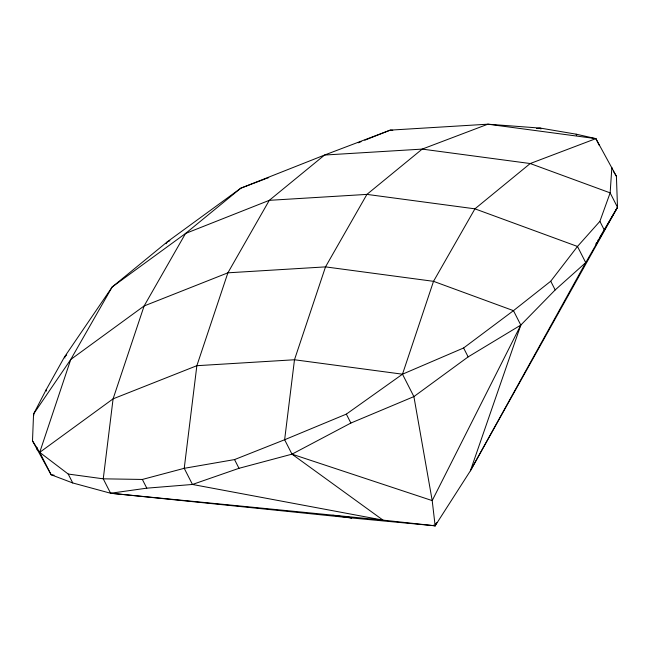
<?xml version="1.0" encoding="UTF-8"?>
<svg xmlns="http://www.w3.org/2000/svg" width="650" height="650" viewBox="0 0 650 650"><rect width="100%" height="100%" fill="white"/><g stroke="black" fill="none" stroke-linecap="round" stroke-linejoin="round"><path stroke-width="0.97" d="M32.5 440.863L33.556 414.058L46.053 389.959L64.456 357.004L112.166 286.991L167.44 241.703L240.817 188.183L324.577 155.041L390.244 130.13L487.866 124.191L540.459 128.107L576.152 134.176L595.871 138.629L616.411 176.28L617.5 207.301L470.372 470.836L435.142 525.809L351.618 517.961L110.597 493.244L72.751 482.958L51.131 474.752L32.5 440.863L39.715 452.359L51.131 474.752L54.096 475.183M611.869 167.367L610.147 192.871L599.885 221.349L577.484 246.464L550.737 281.214L513.459 310.659L463.604 347.977L402.488 374.197L346.344 414.123L284.635 439.741L234.544 459.582L184.226 468.309L142.358 479.448L103.252 478.823L68.209 474.045L39.715 452.359L70.744 359.491L112.166 286.991L185.543 233.472L240.817 188.183L252.306 183.82M599.438 145.632L595.871 138.629L487.866 124.191L422.199 149.102L366.925 194.391L325.512 266.882L294.483 359.759L284.635 439.741L291.988 454.163L383.012 520.122L192.457 484.461L184.226 468.309L196.861 365.698L227.89 272.821L269.303 200.33L366.925 194.391L474.931 208.837L577.484 246.464L585.723 262.624L555.181 289.941L520.804 325.081L470.372 470.836L585.723 262.624L617.5 207.301L610.147 192.871L530.213 163.54L422.199 149.102L324.577 155.041L269.303 200.33L185.543 233.472L144.121 305.963L113.092 398.84L103.252 478.823L110.597 493.244L383.012 520.122L435.142 525.809L435.362 523.819M37.042 449.767L37.391 447.834M433.501 525.176L435.142 525.809L432.201 500.598L413.896 396.598L402.488 374.197L433.517 281.328L474.931 208.837L530.213 163.54L595.871 138.629M34.019 414.96L33.556 414.058L70.744 359.491L144.121 305.963L227.89 272.821L325.512 266.882L433.517 281.328L513.459 310.659L520.804 325.081L432.201 500.598L291.988 454.163L238.989 468.309L192.457 484.461L146.794 488.166L110.597 493.244M435.142 525.809L436.808 522.584M595.758 244.116L596.741 242.442M597.732 240.768L598.723 239.094M599.706 237.421L617.5 207.301M166.043 243.75L167.44 241.703L169.902 240.768M66.698 355.03L64.456 357.004L64.968 358.012M520.804 325.081L468.146 356.891L413.896 396.598L350.886 423.036L291.988 454.163M39.715 452.359L113.092 398.84L196.861 365.698L294.483 359.759L402.488 374.197M358.239 142.789L361.067 141.676M364.829 140.181L390.244 130.13L392.771 130.317M253.126 183.511L265.436 178.839M266.256 178.531L268.726 177.596M536.469 128.513L540.459 128.107L540.914 129.009M332.841 515.263L351.618 517.961L346.759 516.563M613.364 171.194L616.411 176.28M576.152 134.176L576.721 135.298M599.885 221.349L604.329 230.076M550.737 281.214L555.181 289.941M463.604 347.977L468.146 356.891M346.344 414.123L350.886 423.036M234.544 459.582L238.989 468.309M142.358 479.448L146.794 488.166M46.053 389.959L46.605 391.048M68.209 474.045L72.751 482.958"/></g></svg>
